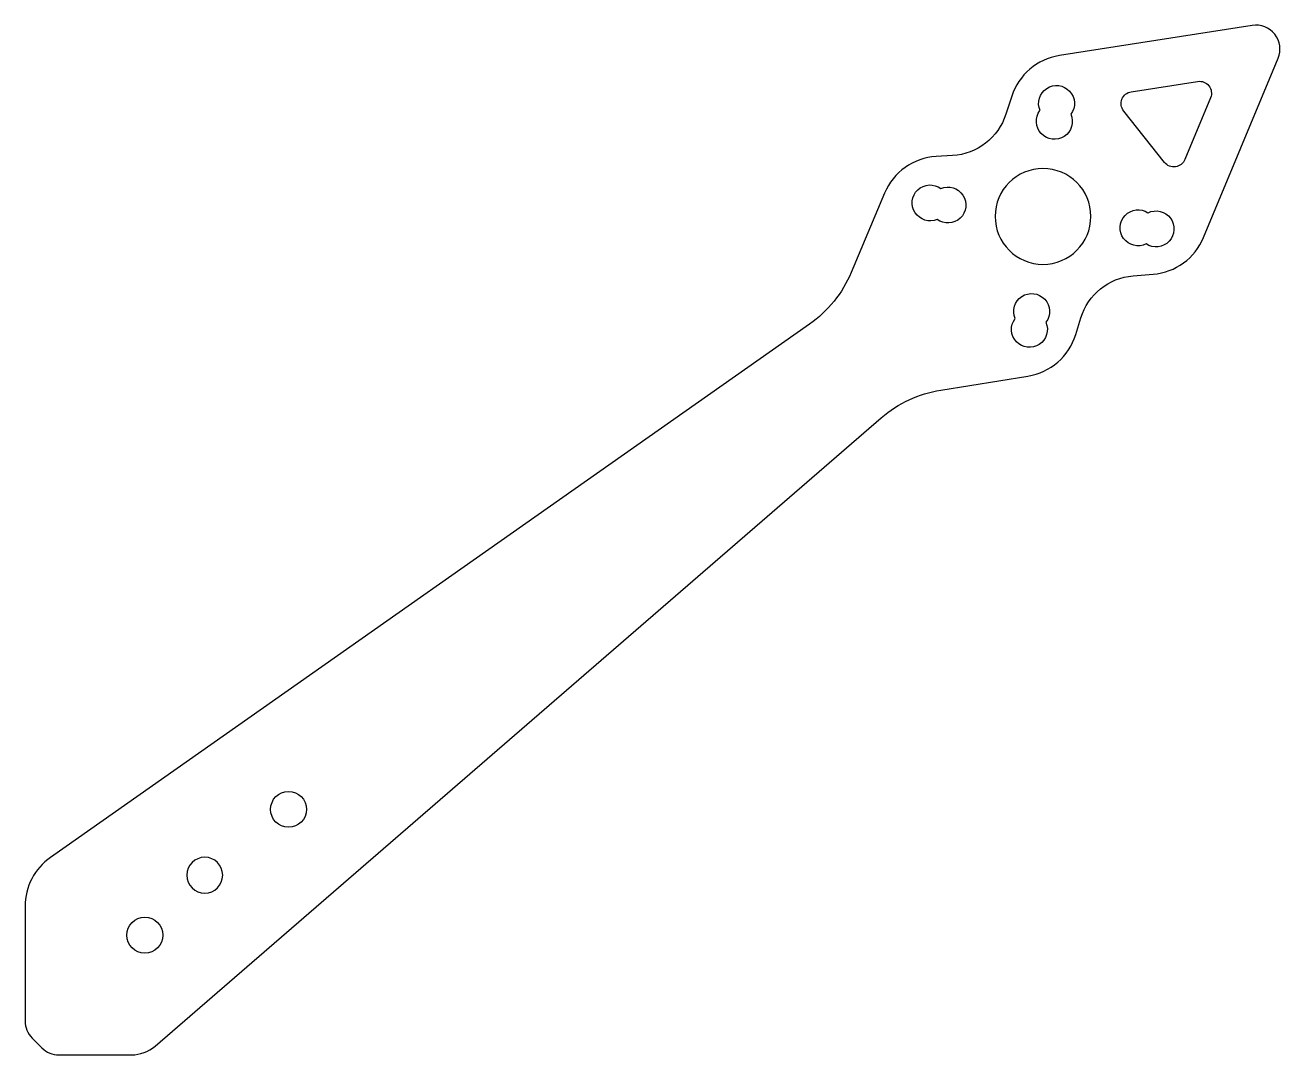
# Model space of a CAD drawing. Header units: millimetres. Extents: x -50 to 55, y -35 to 51.
import ezdxf

# ---------------------------------------------------------------- set-up
doc = ezdxf.new("R2010")
doc.units = ezdxf.units.MM
doc.layers.get('0').update_dxf_attribs({"linetype": 'CONTINUOUS'})

msp = doc.modelspace()

# ---------------------------------------------------------------- linework, layer by layer
for points in [[(-43.76, -35), (-41.12, -35, 0.180177), (-39.15, -34.27), (21.5, 18.19, -0.139341), (26.46, 20.5), (33.74, 21.67, 0.285526), (37.73, 25.13), (38.16, 26.53, -0.306368), (42.52, 30.04), (44.2, 30.18, 0.280534), (48.41, 33.24), (54.63, 48.2, 0.585917), (52.47, 50.95), (36.37, 48.43, 0.282849), (32.39, 45.03), (31.9, 43.53, -0.308856), (27.44, 40.08), (26.08, 40, 0.28556), (21.77, 36.95), (18.98, 30.31, -0.140847), (15.51, 26.01), (-47.87, -18.51, 0.24432), (-50, -22.6), (-50, -32.17, 0.198912), (-49.41, -33.59), (-48.59, -34.41, 0.198912), (-47.17, -35)], [(48.99, 44.9), (46.85, 39.75, -0.571518), (45.14, 39.51), (41.74, 43.8, -0.574665), (42.37, 45.41), (47.91, 46.27, -0.585917)]]:
    msp.add_lwpolyline(points, format="xyb", close=True)
at = {"extrusion": (1.22465e-16, 0, -1)}
for centre, radius in [((-35, 35), 4), ((-35, 35), 4), ((35, -20), 1.5), ((35, -20), 1.5), ((35, -20), 1.5), ((35, -20), 1.5)]:
    msp.add_circle(centre, radius, dxfattribs=at)
for centre in [(-28, -14.5), (-40, -25)]:
    msp.add_circle(centre, 1.5)
at = {"extrusion": (1.22465e-16, -1.37434e-30, -1)}
msp.add_arc((-36.13, 44.43), 1.5, -23.1572, 216.8427, dxfattribs=at)
at = {"extrusion": (1.22465e-16, -1.09701e-30, -1)}
msp.add_arc((-35.95, 42.94), 1.5, -203.1572, 36.8427, dxfattribs=at)
msp.add_arc((-35.95, 42.94), 1.5, -203.1572, 36.8427, dxfattribs=at)
msp.add_arc((-35.95, 42.94), 1.5, -203.1572, 36.8427, dxfattribs=at)
msp.add_arc((-35.95, 42.94), 1.5, -203.1572, 36.8427, dxfattribs=at)
at = {"extrusion": (1.22465e-16, -5.48505e-31, -1)}
msp.add_arc((-25.57, 36.13), 1.5, -113.1572, 126.8427, dxfattribs=at)
msp.add_arc((-25.57, 36.13), 1.5, -113.1572, 126.8427, dxfattribs=at)
at = {"extrusion": (1.22465e-16, -1.84889e-31, -1)}
msp.add_arc((-27.06, 35.95), 1.5, 66.8428, 306.8428, dxfattribs=at)
msp.add_arc((-27.06, 35.95), 1.5, 66.8428, 306.8428, dxfattribs=at)
at = {"extrusion": (1.22465e-16, -7.4572e-31, -1)}
msp.add_arc((-42.94, 34.05), 1.5, -116.5786, 123.4214, dxfattribs=at)
msp.add_arc((-42.94, 34.05), 1.5, -116.5786, 123.4214, dxfattribs=at)
at = {"extrusion": (1.22465e-16, 2.20635e-30, -1)}
msp.add_arc((-44.44, 33.96), 1.5, 63.4214, 303.4214, dxfattribs=at)
msp.add_arc((-44.44, 33.96), 1.5, 63.4214, 303.4214, dxfattribs=at)
at = {"extrusion": (1.22465e-16, -4.68386e-31, -1)}
msp.add_arc((-34.05, 27.06), 1.5, -23.1572, 216.8428, dxfattribs=at)
msp.add_arc((-34.05, 27.06), 1.5, -23.1572, 216.8428, dxfattribs=at)
at = {"extrusion": (1.22465e-16, -1.65168e-30, -1)}
msp.add_arc((-33.87, 25.57), 1.5, -203.1572, 36.8427, dxfattribs=at)
msp.add_arc((-33.87, 25.57), 1.5, -203.1572, 36.8427, dxfattribs=at)

doc.saveas('drawing.dxf')
